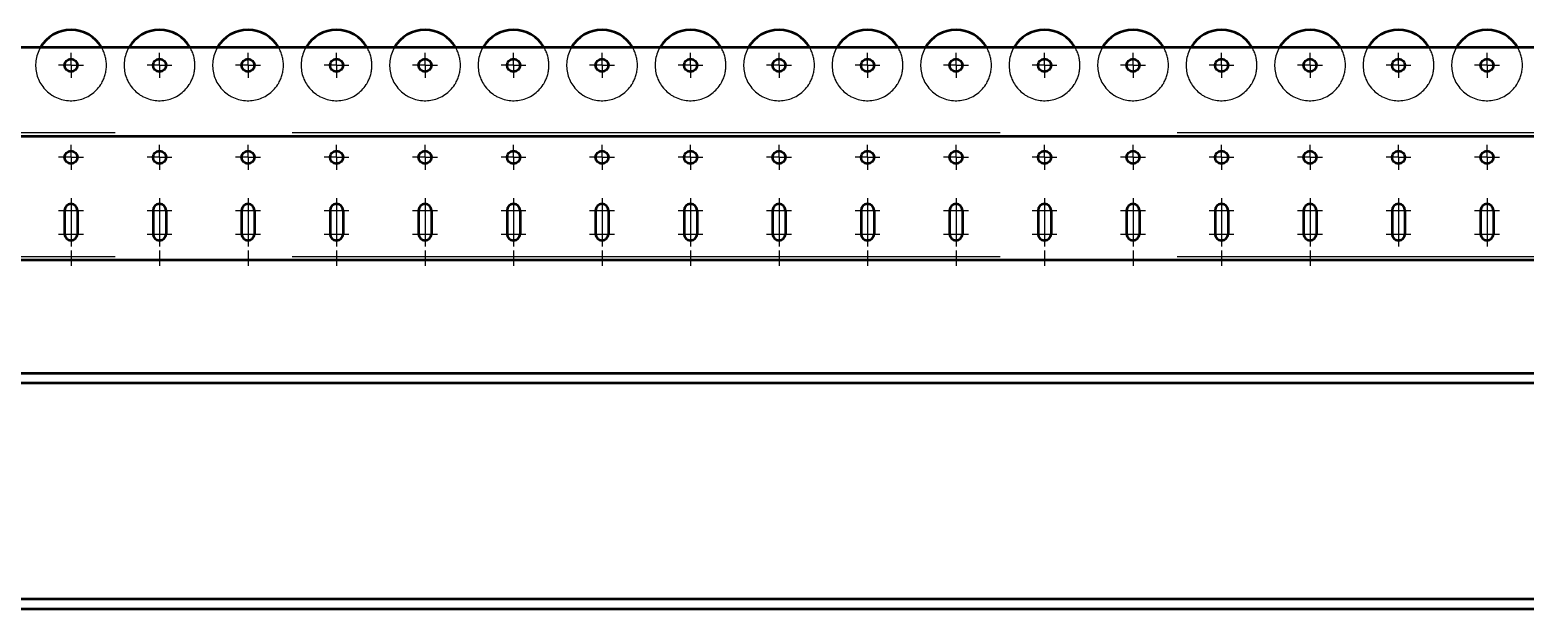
# Model space of a CAD drawing. Header units: millimetres. Extents: x 0 to 118800, y 79635 to 177025.
# Drawn here: x 60706 to 61973, y 160608 to 161099 of the extents above; entities that cross this region are included whole.
import ezdxf

# ---------------------------------------------------------------- set-up
doc = ezdxf.new("R2010")
doc.units = ezdxf.units.MM
doc.header["$LTSCALE"] = 200
for name, pattern in [('AM_DIN_F_W050', [6.25, 4.75, -1.5]), ('AM_DIN_G_W050', [13.75, 9.75, -1.5, 1, -1.5]), ('AM_DIN_G_W050x2', [6.875, 4.75, -0.875, 0.375, -0.875]), ('AM_ISO02W050x2', [3.75, 3, -0.75]), ('AM_ISO08W050x2', [9, 6, -0.75, 1.5, -0.75])]:
    doc.linetypes.add(name, pattern=pattern)
for name, color, linetype, lineweight in [('AM_0', 7, 'Continuous', 50), ('AM_0N', 7, 'Continuous', 50), ('AM_3', 6, 'AM_DIN_F_W050', 25), ('AM_7', 4, 'AM_DIN_G_W050', 25)]:
    doc.layers.add(name, color=color, linetype=linetype, lineweight=lineweight)

# ---------------------------------------------------------------- blocks, each defined once
blk = doc.blocks.new('Rolle')
at = {"layer": 'AM_0'}
blk.add_arc((0, 0), 30, 30, 150, dxfattribs=at)
at = {"layer": 'AM_3'}
for start, end in [(150, 330), (330, 30)]:
    blk.add_arc((0, 0), 30, start, end, dxfattribs=at)
blk = doc.blocks.new('*U911')
at = {"layer": 'AM_0'}
for p, q in [((3557, 42), (3557, 22)), ((3568, 42), (3568, 22))]:
    blk.add_line(p, q, dxfattribs=at)
for centre, start, end in [((3562.5, 42), 0, 180), ((3562.5, 22), 180, 0)]:
    blk.add_arc(centre, 5.5, start, end, dxfattribs=at)
at = {"layer": 'AM_7', "linetype": 'AM_DIN_G_W050x2'}
for p, q in [((3562.5, 52.5), (3562.5, 11.5)), ((3552, 42), (3573, 42)), ((3552, 22), (3573, 22))]:
    blk.add_line(p, q, dxfattribs=at)
blk = doc.blocks.new('*U916')
at = {"layer": 'AM_0'}
for p, q in [((3782, 42), (3782, 22)), ((3793, 42), (3793, 22))]:
    blk.add_line(p, q, dxfattribs=at)
for centre, start, end in [((3787.5, 42), 0, 180), ((3787.5, 22), 180, 0)]:
    blk.add_arc(centre, 5.5, start, end, dxfattribs=at)
at = {"layer": 'AM_7', "linetype": 'AM_DIN_G_W050x2'}
for p, q in [((3787.5, 52.5), (3787.5, 11.5)), ((3777, 42), (3798, 42)), ((3777, 22), (3798, 22))]:
    blk.add_line(p, q, dxfattribs=at)
blk = doc.blocks.new('*U917')
at = {"layer": 'AM_0'}
for p, q in [((3857, 42), (3857, 22)), ((3868, 42), (3868, 22))]:
    blk.add_line(p, q, dxfattribs=at)
for centre, start, end in [((3862.5, 42), 0, 180), ((3862.5, 22), 180, 0)]:
    blk.add_arc(centre, 5.5, start, end, dxfattribs=at)
at = {"layer": 'AM_7', "linetype": 'AM_DIN_G_W050x2'}
for p, q in [((3862.5, 52.5), (3862.5, 11.5)), ((3852, 42), (3873, 42)), ((3852, 22), (3873, 22))]:
    blk.add_line(p, q, dxfattribs=at)
blk = doc.blocks.new('*U918')
at = {"layer": 'AM_0'}
for p, q in [((3707, 42), (3707, 22)), ((3718, 42), (3718, 22))]:
    blk.add_line(p, q, dxfattribs=at)
for centre, start, end in [((3712.5, 42), 0, 180), ((3712.5, 22), 180, 0)]:
    blk.add_arc(centre, 5.5, start, end, dxfattribs=at)
at = {"layer": 'AM_7', "linetype": 'AM_DIN_G_W050x2'}
for p, q in [((3712.5, 52.5), (3712.5, 11.5)), ((3702, 42), (3723, 42)), ((3702, 22), (3723, 22))]:
    blk.add_line(p, q, dxfattribs=at)
blk = doc.blocks.new('*U919')
at = {"layer": 'AM_0'}
for p, q in [((3632, 42), (3632, 22)), ((3643, 42), (3643, 22))]:
    blk.add_line(p, q, dxfattribs=at)
for centre, start, end in [((3637.5, 42), 0, 180), ((3637.5, 22), 180, 0)]:
    blk.add_arc(centre, 5.5, start, end, dxfattribs=at)
at = {"layer": 'AM_7', "linetype": 'AM_DIN_G_W050x2'}
for p, q in [((3637.5, 52.5), (3637.5, 11.5)), ((3627, 42), (3648, 42)), ((3627, 22), (3648, 22))]:
    blk.add_line(p, q, dxfattribs=at)
blk = doc.blocks.new('*U920')
at = {"layer": 'AM_0'}
for p, q in [((4157, 42), (4157, 22)), ((4168, 42), (4168, 22))]:
    blk.add_line(p, q, dxfattribs=at)
for centre, start, end in [((4162.5, 42), 0, 180), ((4162.5, 22), 180, 0)]:
    blk.add_arc(centre, 5.5, start, end, dxfattribs=at)
at = {"layer": 'AM_7', "linetype": 'AM_DIN_G_W050x2'}
for p, q in [((4162.5, 52.5), (4162.5, 11.5)), ((4152, 42), (4173, 42)), ((4152, 22), (4173, 22))]:
    blk.add_line(p, q, dxfattribs=at)
blk = doc.blocks.new('*U921')
at = {"layer": 'AM_0'}
for p, q in [((4082, 42), (4082, 22)), ((4093, 42), (4093, 22))]:
    blk.add_line(p, q, dxfattribs=at)
for centre, start, end in [((4087.5, 42), 0, 180), ((4087.5, 22), 180, 0)]:
    blk.add_arc(centre, 5.5, start, end, dxfattribs=at)
at = {"layer": 'AM_7', "linetype": 'AM_DIN_G_W050x2'}
for p, q in [((4087.5, 52.5), (4087.5, 11.5)), ((4077, 42), (4098, 42)), ((4077, 22), (4098, 22))]:
    blk.add_line(p, q, dxfattribs=at)
blk = doc.blocks.new('*U922')
at = {"layer": 'AM_0'}
for p, q in [((3932, 42), (3932, 22)), ((3943, 42), (3943, 22))]:
    blk.add_line(p, q, dxfattribs=at)
for centre, start, end in [((3937.5, 42), 0, 180), ((3937.5, 22), 180, 0)]:
    blk.add_arc(centre, 5.5, start, end, dxfattribs=at)
at = {"layer": 'AM_7', "linetype": 'AM_DIN_G_W050x2'}
for p, q in [((3937.5, 52.5), (3937.5, 11.5)), ((3927, 42), (3948, 42)), ((3927, 22), (3948, 22))]:
    blk.add_line(p, q, dxfattribs=at)
blk = doc.blocks.new('*U923')
at = {"layer": 'AM_0'}
for p, q in [((4007, 42), (4007, 22)), ((4018, 42), (4018, 22))]:
    blk.add_line(p, q, dxfattribs=at)
for centre, start, end in [((4012.5, 42), 0, 180), ((4012.5, 22), 180, 0)]:
    blk.add_arc(centre, 5.5, start, end, dxfattribs=at)
at = {"layer": 'AM_7', "linetype": 'AM_DIN_G_W050x2'}
for p, q in [((4012.5, 52.5), (4012.5, 11.5)), ((4002, 42), (4023, 42)), ((4002, 22), (4023, 22))]:
    blk.add_line(p, q, dxfattribs=at)
blk = doc.blocks.new('*U924')
at = {"layer": 'AM_0'}
for p, q in [((4532, 42), (4532, 22)), ((4543, 42), (4543, 22))]:
    blk.add_line(p, q, dxfattribs=at)
for centre, start, end in [((4537.5, 42), 0, 180), ((4537.5, 22), 180, 0)]:
    blk.add_arc(centre, 5.5, start, end, dxfattribs=at)
at = {"layer": 'AM_7', "linetype": 'AM_DIN_G_W050x2'}
for p, q in [((4537.5, 52.5), (4537.5, 11.5)), ((4527, 42), (4548, 42)), ((4527, 22), (4548, 22))]:
    blk.add_line(p, q, dxfattribs=at)
blk = doc.blocks.new('*U925')
at = {"layer": 'AM_0'}
for p, q in [((4382, 42), (4382, 22)), ((4393, 42), (4393, 22))]:
    blk.add_line(p, q, dxfattribs=at)
for centre, start, end in [((4387.5, 42), 0, 180), ((4387.5, 22), 180, 0)]:
    blk.add_arc(centre, 5.5, start, end, dxfattribs=at)
at = {"layer": 'AM_7', "linetype": 'AM_DIN_G_W050x2'}
for p, q in [((4387.5, 52.5), (4387.5, 11.5)), ((4377, 42), (4398, 42)), ((4377, 22), (4398, 22))]:
    blk.add_line(p, q, dxfattribs=at)
blk = doc.blocks.new('*U926')
at = {"layer": 'AM_0'}
for p, q in [((4457, 42), (4457, 22)), ((4468, 42), (4468, 22))]:
    blk.add_line(p, q, dxfattribs=at)
for centre, start, end in [((4462.5, 42), 0, 180), ((4462.5, 22), 180, 0)]:
    blk.add_arc(centre, 5.5, start, end, dxfattribs=at)
at = {"layer": 'AM_7', "linetype": 'AM_DIN_G_W050x2'}
for p, q in [((4462.5, 52.5), (4462.5, 11.5)), ((4452, 42), (4473, 42)), ((4452, 22), (4473, 22))]:
    blk.add_line(p, q, dxfattribs=at)
blk = doc.blocks.new('*U927')
at = {"layer": 'AM_0'}
for p, q in [((4307, 42), (4307, 22)), ((4318, 42), (4318, 22))]:
    blk.add_line(p, q, dxfattribs=at)
for centre, start, end in [((4312.5, 42), 0, 180), ((4312.5, 22), 180, 0)]:
    blk.add_arc(centre, 5.5, start, end, dxfattribs=at)
at = {"layer": 'AM_7', "linetype": 'AM_DIN_G_W050x2'}
for p, q in [((4312.5, 52.5), (4312.5, 11.5)), ((4302, 42), (4323, 42)), ((4302, 22), (4323, 22))]:
    blk.add_line(p, q, dxfattribs=at)
blk = doc.blocks.new('*U928')
at = {"layer": 'AM_0'}
for p, q in [((4232, 42), (4232, 22)), ((4243, 42), (4243, 22))]:
    blk.add_line(p, q, dxfattribs=at)
for centre, start, end in [((4237.5, 42), 0, 180), ((4237.5, 22), 180, 0)]:
    blk.add_arc(centre, 5.5, start, end, dxfattribs=at)
at = {"layer": 'AM_7', "linetype": 'AM_DIN_G_W050x2'}
for p, q in [((4237.5, 52.5), (4237.5, 11.5)), ((4227, 42), (4248, 42)), ((4227, 22), (4248, 22))]:
    blk.add_line(p, q, dxfattribs=at)
blk = doc.blocks.new('*U930')
at = {"layer": 'AM_0'}
for p, q in [((4757, 42), (4757, 22)), ((4768, 42), (4768, 22))]:
    blk.add_line(p, q, dxfattribs=at)
for centre, start, end in [((4762.5, 42), 0, 180), ((4762.5, 22), 180, 0)]:
    blk.add_arc(centre, 5.5, start, end, dxfattribs=at)
at = {"layer": 'AM_7', "linetype": 'AM_DIN_G_W050x2'}
for p, q in [((4762.5, 52.5), (4762.5, 11.5)), ((4752, 42), (4773, 42)), ((4752, 22), (4773, 22))]:
    blk.add_line(p, q, dxfattribs=at)
blk = doc.blocks.new('*U931')
at = {"layer": 'AM_0'}
for p, q in [((4607, 42), (4607, 22)), ((4618, 42), (4618, 22))]:
    blk.add_line(p, q, dxfattribs=at)
for centre, start, end in [((4612.5, 42), 0, 180), ((4612.5, 22), 180, 0)]:
    blk.add_arc(centre, 5.5, start, end, dxfattribs=at)
at = {"layer": 'AM_7', "linetype": 'AM_DIN_G_W050x2'}
for p, q in [((4612.5, 52.5), (4612.5, 11.5)), ((4602, 42), (4623, 42)), ((4602, 22), (4623, 22))]:
    blk.add_line(p, q, dxfattribs=at)
blk = doc.blocks.new('*U932')
at = {"layer": 'AM_0'}
for p, q in [((4682, 42), (4682, 22)), ((4693, 42), (4693, 22))]:
    blk.add_line(p, q, dxfattribs=at)
for centre, start, end in [((4687.5, 42), 0, 180), ((4687.5, 22), 180, 0)]:
    blk.add_arc(centre, 5.5, start, end, dxfattribs=at)
at = {"layer": 'AM_7', "linetype": 'AM_DIN_G_W050x2'}
for p, q in [((4687.5, 52.5), (4687.5, 11.5)), ((4677, 42), (4698, 42)), ((4677, 22), (4698, 22))]:
    blk.add_line(p, q, dxfattribs=at)
blk = doc.blocks.new('*U933')
at = {"layer": 'AM_0'}
for p, q in [((4682, 42), (4682, 22)), ((4693, 42), (4693, 22))]:
    blk.add_line(p, q, dxfattribs=at)
for centre, start, end in [((4687.5, 42), 0, 180), ((4687.5, 22), 180, 0)]:
    blk.add_arc(centre, 5.5, start, end, dxfattribs=at)
at = {"layer": 'AM_7', "linetype": 'AM_DIN_G_W050x2'}
for p, q in [((4687.5, 52.5), (4687.5, 11.5)), ((4677, 42), (4698, 42)), ((4677, 22), (4698, 22))]:
    blk.add_line(p, q, dxfattribs=at)
blk = doc.blocks.new('Rollenförderer Seitenteil 6000')
at = {"layer": 'AM_0'}
for p, q in [((6000, 180), (63.5, 180)), ((0, 105), (6000, 105)), ((0, 0), (6000, 0))]:
    blk.add_line(p, q, dxfattribs=at)
for centre in [(3562.5, 165), (3637.5, 165), (3712.5, 165), (3787.5, 165), (3862.5, 165), (3937.5, 165), (4012.5, 165), (4087.5, 165), (4162.5, 165), (4237.5, 165), (4312.5, 165), (4387.5, 165), (4462.5, 165), (4537.5, 165), (4612.5, 165), (4687.5, 165), (4762.5, 165), (3562.5, 87), (3637.5, 87), (3712.5, 87), (3787.5, 87), (3862.5, 87), (3937.5, 87), (4012.5, 87), (4087.5, 87), (4162.5, 87), (4237.5, 87), (4312.5, 87), (4387.5, 87), (4462.5, 87), (4537.5, 87), (4612.5, 87), (4687.5, 87), (4762.5, 87)]:
    blk.add_circle(centre, 5.5, dxfattribs=at)
at = {"layer": 'AM_3', "linetype": 'AM_ISO02W050x2'}
for p, q in [((0, 108), (6000, 108)), ((0, 3), (6000, 3))]:
    blk.add_line(p, q, dxfattribs=at)
at = {"layer": 'AM_7', "linetype": 'AM_ISO08W050x2'}
for p, q in [((3562.5, 165), (3552, 165)), ((3562.5, 165), (3562.5, 175.5)), ((3562.5, 165), (3573, 165)), ((3562.5, 165), (3562.5, 154.5)), ((3637.5, 165), (3627, 165)), ((3637.5, 165), (3637.5, 175.5)), ((3637.5, 165), (3648, 165)), ((3637.5, 165), (3637.5, 154.5)), ((3712.5, 165), (3702, 165)), ((3712.5, 165), (3712.5, 175.5)), ((3712.5, 165), (3723, 165)), ((3712.5, 165), (3712.5, 154.5)), ((3787.5, 165), (3777, 165)), ((3787.5, 165), (3787.5, 175.5)), ((3787.5, 165), (3798, 165)), ((3787.5, 165), (3787.5, 154.5)), ((3862.5, 165), (3852, 165)), ((3862.5, 165), (3862.5, 175.5)), ((3862.5, 165), (3873, 165)), ((3862.5, 165), (3862.5, 154.5)), ((3937.5, 165), (3927, 165)), ((3937.5, 165), (3937.5, 175.5)), ((3937.5, 165), (3948, 165)), ((3937.5, 165), (3937.5, 154.5)), ((4012.5, 165), (4002, 165)), ((4012.5, 165), (4012.5, 175.5)), ((4012.5, 165), (4023, 165)), ((4012.5, 165), (4012.5, 154.5)), ((4087.5, 165), (4077, 165)), ((4087.5, 165), (4087.5, 175.5)), ((4087.5, 165), (4098, 165)), ((4087.5, 165), (4087.5, 154.5)), ((4162.5, 165), (4152, 165)), ((4162.5, 165), (4162.5, 175.5)), ((4162.5, 165), (4173, 165)), ((4162.5, 165), (4162.5, 154.5)), ((4237.5, 165), (4227, 165)), ((4237.5, 165), (4237.5, 175.5)), ((4237.5, 165), (4248, 165)), ((4237.5, 165), (4237.5, 154.5)), ((4312.5, 165), (4302, 165)), ((4312.5, 165), (4312.5, 175.5)), ((4312.5, 165), (4323, 165)), ((4312.5, 165), (4312.5, 154.5)), ((4387.5, 165), (4377, 165)), ((4387.5, 165), (4387.5, 175.5)), ((4387.5, 165), (4398, 165)), ((4387.5, 165), (4387.5, 154.5)), ((4462.5, 165), (4452, 165)), ((4462.5, 165), (4462.5, 175.5)), ((4462.5, 165), (4473, 165)), ((4462.5, 165), (4462.5, 154.5)), ((4537.5, 165), (4527, 165)), ((4537.5, 165), (4537.5, 175.5)), ((4537.5, 165), (4548, 165)), ((4537.5, 165), (4537.5, 154.5)), ((4612.5, 165), (4602, 165)), ((4612.5, 165), (4612.5, 175.5)), ((4612.5, 165), (4623, 165)), ((4612.5, 165), (4612.5, 154.5)), ((4687.5, 165), (4677, 165)), ((4687.5, 165), (4687.5, 175.5)), ((4687.5, 165), (4698, 165)), ((4687.5, 165), (4687.5, 154.5)), ((4762.5, 165), (4752, 165)), ((4762.5, 165), (4762.5, 175.5)), ((4762.5, 165), (4773, 165)), ((4762.5, 165), (4762.5, 154.5)), ((3562.5, 87), (3562.5, 97.5)), ((3637.5, 87), (3637.5, 97.5)), ((3712.5, 87), (3712.5, 97.5)), ((3787.5, 87), (3787.5, 97.5)), ((3862.5, 87), (3862.5, 97.5)), ((3937.5, 87), (3937.5, 97.5)), ((4012.5, 87), (4012.5, 97.5)), ((4087.5, 87), (4087.5, 97.5)), ((4162.5, 87), (4162.5, 97.5)), ((4237.5, 87), (4237.5, 97.5)), ((4312.5, 87), (4312.5, 97.5)), ((4387.5, 87), (4387.5, 97.5)), ((4462.5, 87), (4462.5, 97.5)), ((4537.5, 87), (4537.5, 97.5)), ((4612.5, 87), (4612.5, 97.5)), ((4687.5, 87), (4687.5, 97.5)), ((4762.5, 87), (4762.5, 97.5)), ((3562.5, 87), (3552, 87)), ((3562.5, 87), (3573, 87)), ((3562.5, 87), (3562.5, 76.5)), ((3637.5, 87), (3627, 87)), ((3637.5, 87), (3637.5, 76.5)), ((3637.5, 87), (3648, 87)), ((3712.5, 87), (3702, 87)), ((3712.5, 87), (3712.5, 76.5)), ((3712.5, 87), (3723, 87)), ((3787.5, 87), (3777, 87)), ((3787.5, 87), (3787.5, 76.5)), ((3787.5, 87), (3798, 87)), ((3862.5, 87), (3852, 87)), ((3862.5, 87), (3862.5, 76.5)), ((3862.5, 87), (3873, 87)), ((3937.5, 87), (3927, 87)), ((3937.5, 87), (3948, 87)), ((3937.5, 87), (3937.5, 76.5)), ((4012.5, 87), (4002, 87)), ((4012.5, 87), (4012.5, 76.5)), ((4012.5, 87), (4023, 87)), ((4087.5, 87), (4077, 87)), ((4087.5, 87), (4098, 87)), ((4087.5, 87), (4087.5, 76.5)), ((4162.5, 87), (4152, 87)), ((4162.5, 87), (4173, 87)), ((4162.5, 87), (4162.5, 76.5)), ((4237.5, 87), (4227, 87)), ((4237.5, 87), (4237.5, 76.5)), ((4237.5, 87), (4248, 87)), ((4312.5, 87), (4302, 87)), ((4312.5, 87), (4312.5, 76.5)), ((4312.5, 87), (4323, 87)), ((4387.5, 87), (4377, 87)), ((4387.5, 87), (4387.5, 76.5)), ((4387.5, 87), (4398, 87)), ((4462.5, 87), (4452, 87)), ((4462.5, 87), (4462.5, 76.5)), ((4462.5, 87), (4473, 87)), ((4537.5, 87), (4527, 87)), ((4537.5, 87), (4537.5, 76.5)), ((4537.5, 87), (4548, 87)), ((4612.5, 87), (4602, 87)), ((4612.5, 87), (4612.5, 76.5)), ((4612.5, 87), (4623, 87)), ((4687.5, 87), (4677, 87)), ((4687.5, 87), (4687.5, 76.5)), ((4687.5, 87), (4698, 87)), ((4762.5, 87), (4752, 87)), ((4762.5, 87), (4762.5, 76.5)), ((4762.5, 87), (4773, 87)), ((3562.5, 8), (3562.5, -5)), ((3637.5, 8), (3637.5, -5)), ((3712.5, 8), (3712.5, -5)), ((3787.5, 8), (3787.5, -5)), ((3862.5, 8), (3862.5, -5)), ((3937.5, 8), (3937.5, -5)), ((4012.5, 8), (4012.5, -5)), ((4087.5, 8), (4087.5, -5)), ((4162.5, 8), (4162.5, -5)), ((4237.5, 8), (4237.5, -5)), ((4312.5, 8), (4312.5, -5)), ((4387.5, 8), (4387.5, -5)), ((4462.5, 8), (4462.5, -5)), ((4537.5, 8), (4537.5, -5)), ((4612.5, 8), (4612.5, -5))]:
    blk.add_line(p, q, dxfattribs=at)
at = {"layer": 'AM_0'}
for name, p in [('Rolle', (3562.5, 165)), ('Rolle', (3637.5, 165)), ('Rolle', (3712.5, 165)), ('Rolle', (3787.5, 165)), ('Rolle', (3862.5, 165)), ('Rolle', (3937.5, 165)), ('Rolle', (4012.5, 165)), ('Rolle', (4087.5, 165)), ('Rolle', (4162.5, 165)), ('Rolle', (4237.5, 165)), ('Rolle', (4312.5, 165)), ('Rolle', (4387.5, 165)), ('Rolle', (4462.5, 165)), ('Rolle', (4537.5, 165)), ('Rolle', (4612.5, 165)), ('Rolle', (4687.5, 165)), ('Rolle', (4762.5, 165)), ('*U911', (0, 0)), ('*U919', (0, 0)), ('*U918', (0, 0)), ('*U916', (0, 0)), ('*U917', (0, 0)), ('*U922', (0, 0)), ('*U923', (0, 0)), ('*U921', (0, 0)), ('*U920', (0, 0)), ('*U928', (0, 0)), ('*U927', (0, 0)), ('*U925', (0, 0)), ('*U926', (0, 0)), ('*U924', (0, 0)), ('*U931', (0, 0)), ('*U932', (0, 0)), ('*U933', (0, 0)), ('*U930', (0, 0))]:
    blk.add_blockref(name, p, dxfattribs=at)

msp = doc.modelspace()

# ---------------------------------------------------------------- linework, layer by layer
at = {"layer": 'AM_0N'}
for p, q in [((44428.3, 160808.4), (65725.6, 160808.4)), ((65725.6, 160799.9), (44428.3, 160799.9)), ((65725.6, 160616.9), (44428.3, 160616.9)), ((65725.6, 160608.4), (44428.3, 160608.4))]:
    msp.add_line(p, q, dxfattribs=at)

# ---------------------------------------------------------------- block references
at = {"layer": 'AM_0'}
msp.add_blockref('Rollenförderer Seitenteil 6000', (57178.5, 160904.4), dxfattribs=at)

doc.saveas('drawing.dxf')
